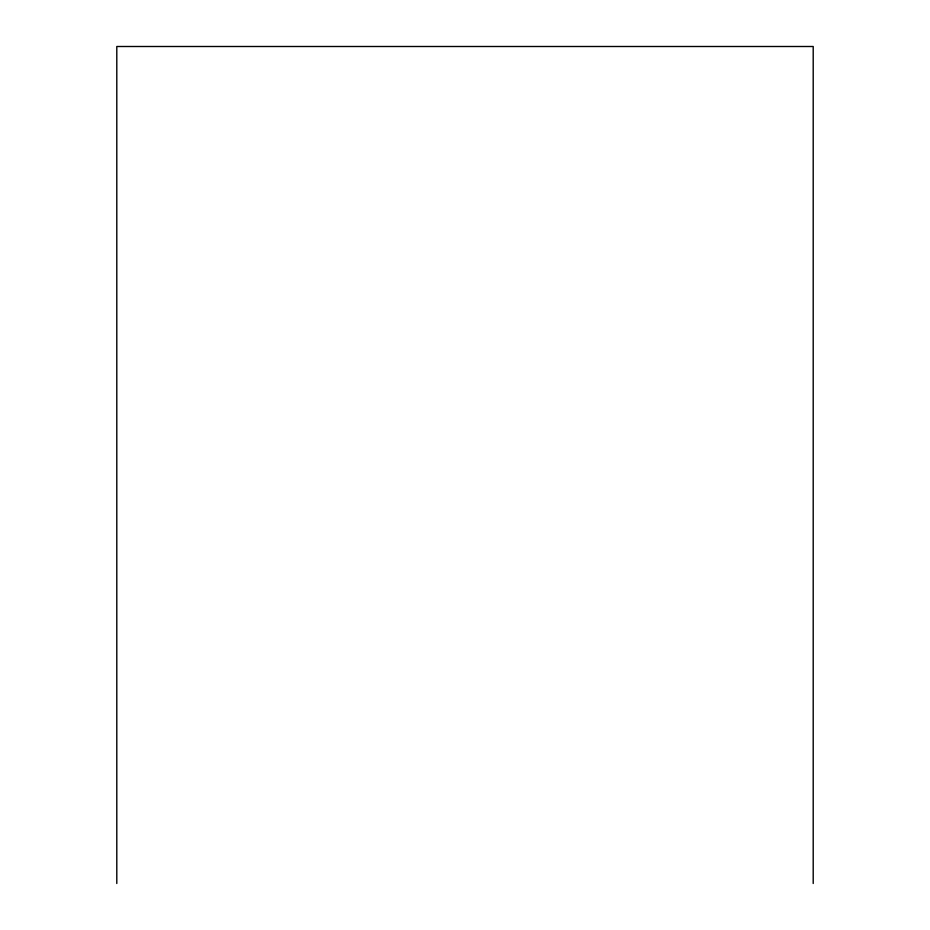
<?xml version="1.0" encoding="UTF-8"?>
<svg xmlns="http://www.w3.org/2000/svg" width="930" height="930" viewBox="0 0 930 930"><rect width="100%" height="100%" fill="white"/><g stroke="black" fill="none" stroke-linecap="round" stroke-linejoin="round"><path stroke-width="1.4" d="M813.204 883.5L813.204 46.5L116.796 46.5L116.796 883.5"/></g></svg>
